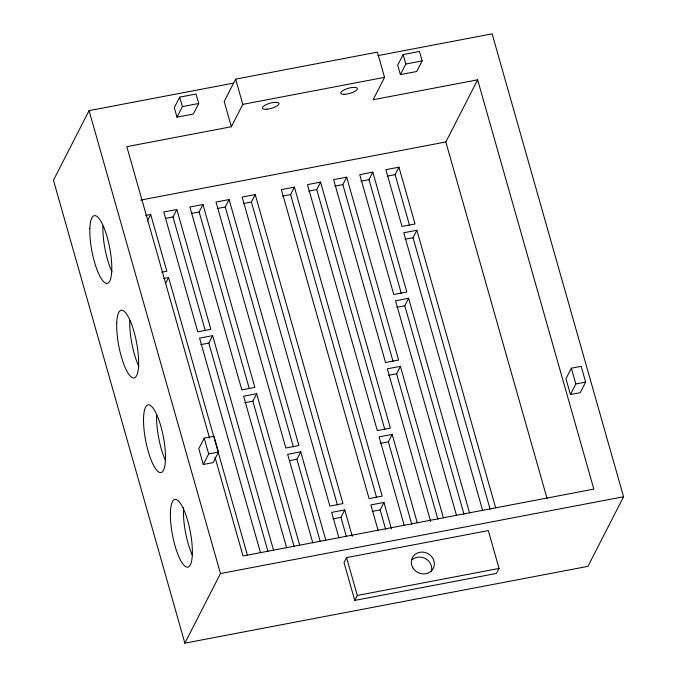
<?xml version="1.0" encoding="UTF-8"?>
<svg xmlns="http://www.w3.org/2000/svg" width="677" height="677" viewBox="0 0 677 677"><rect width="100%" height="100%" fill="white"/><g stroke="black" fill="none" stroke-linecap="round" stroke-linejoin="round"><path stroke-width="1.02" d="M233.455 83.127L89.059 110.639L53.441 180.243L184.872 643.15L587.941 566.361L623.559 496.757L492.128 33.85L377.859 55.624M179.701 97.133L174.302 107.694L176.985 117.155L193.317 114.041L198.725 103.479L196.034 94.018L179.701 97.133L182.392 106.594L176.985 117.155M147.358 221.007L150.7 214.482L145.673 215.438M215.066 457.44L243.035 555.961L593.847 489.124L477.64 79.818L373.112 99.731L384.561 77.364L377.402 52.137L235.638 79.141L224.189 101.516L231.356 126.743L126.827 146.655L209.582 438.146M205.3 330.689L173.007 216.962L176.824 209.498L163.758 211.994L197.786 331.815L210.852 329.327L176.824 209.498M231.356 126.743L242.798 104.368L235.638 79.141M249.339 388.776L199.14 211.977L202.956 204.522L189.89 207.01L241.816 389.91L254.882 387.413L202.956 204.522M165.738 283.138L168.598 277.545L163.58 278.501M293.378 446.862L225.272 207.001L229.088 199.546L216.022 202.034L285.855 447.996L298.921 445.508L229.088 199.546M337.408 504.949L251.404 202.025L255.221 194.57L242.154 197.058L329.894 506.083L342.96 503.595L255.221 194.57M268.024 551.62L208.821 343.095L212.637 335.631L199.571 338.128L260.51 552.754M376.607 497.485L290.602 194.553L294.419 187.097L281.353 189.585L369.092 498.619L382.158 496.123L294.419 187.097M384.832 429.438L316.734 189.577L320.551 182.121L307.485 184.609L377.317 430.572L390.384 428.084L320.551 182.121M204.217 438.146L198.81 448.707L203.286 464.481L213.086 462.611L218.493 452.05L214.017 436.276L204.217 438.146L208.694 453.912L203.286 464.481M403.128 54.566L397.721 65.136L400.403 74.588L416.736 71.483L422.143 60.913L419.461 51.452L403.128 54.566L405.811 64.027L400.403 74.588M393.058 361.4L342.867 184.601L346.683 177.146L333.617 179.633L385.543 362.525L398.609 360.037L346.683 177.146M294.156 546.644L252.859 401.182L256.676 393.726L243.61 396.214L286.642 547.778M401.283 293.353L368.999 179.625L372.815 172.161L359.749 174.658L393.769 294.478L406.835 291.99L372.815 172.161M409.517 225.323L395.131 174.641L398.948 167.185L385.882 169.673L401.994 226.44L415.06 223.943L398.948 167.185M184.872 643.15L220.482 573.546L89.059 110.639M547.05 498.458L445.838 141.967L477.64 79.818M320.289 541.659L296.898 459.268L300.715 451.813L287.649 454.301L312.774 542.802M490.14 509.307L413.029 237.712L416.846 230.256L403.78 232.744L482.625 510.441M464.007 514.283L404.804 305.759L408.62 298.295L395.554 300.791L456.493 515.417M437.884 519.259L396.578 373.797L400.395 366.342L387.329 368.83L430.648 521.408M346.421 536.683L340.937 517.355L344.745 509.899L331.688 512.387L338.906 537.817M411.751 524.235L388.353 441.844L392.169 434.389L379.103 436.877L404.228 525.377M346.565 557.603L344.018 562.579L354.756 600.414L496.52 573.411L499.067 568.443L488.32 530.599L346.565 557.603L357.304 595.447L354.756 600.414M385.619 529.219L380.127 509.891L383.944 502.436L370.878 504.924L378.104 530.353M571.363 368.203L565.955 378.765L570.432 394.53L580.231 392.668L585.639 382.099L581.162 366.333L571.363 368.203L575.839 383.969L570.432 394.53M182.392 106.594L198.725 103.479M405.811 64.027L422.143 60.913M242.798 104.368L384.561 77.364M140.698 200.096L445.838 141.967M165.975 218.299L173.007 216.962M191.1 213.509L199.14 211.977M217.232 208.533L225.272 207.001M243.365 203.557L251.404 202.025M282.563 196.085L290.602 194.553M308.695 191.109L316.734 189.577M334.827 186.133L342.867 184.601M360.959 181.157L368.999 179.625M387.083 176.172L395.131 174.641M161.786 272.196L166.813 271.24L150.7 214.482M404.99 239.243L413.029 237.712M200.781 344.627L208.821 343.095M396.764 307.29L404.804 305.759M244.82 402.713L252.859 401.182M388.539 375.329L396.578 373.797M208.694 453.912L218.493 452.05M575.839 383.969L585.639 382.099M289.858 460.605L296.898 459.268M380.313 443.376L388.353 441.844M332.889 518.887L340.937 517.355M372.088 511.423L380.127 509.891M220.482 573.546L623.559 496.757M357.304 595.447L499.067 568.443M416.846 230.256L495.691 507.953M408.62 298.295L469.559 512.929M400.395 366.342L443.427 517.905M392.169 434.389L417.294 522.881M383.944 502.436L391.458 528.881M344.745 509.899L352.26 536.345M300.715 451.813L325.84 540.305M256.676 393.726L299.708 545.29M212.637 335.631L273.576 550.266M168.598 277.545L247.443 555.242M112.018 271.9A34.459 9.046 79.2 0 1 102.929 225.915M138.878 366.494A34.459 9.046 79.2 0 1 129.781 320.517M165.323 460.216A34.459 9.046 79.2 0 1 156.641 415.119M192.59 555.699A34.459 9.046 79.2 0 1 183.628 507.488M412.081 559.769A11.721 10.714 27.1 0 1 425.968 558.914A11.721 10.714 27.1 0 1 431.41 571.523M89.863 228.403A34.459 9.046 79.2 0 0 105.367 283.02A34.459 9.046 79.2 0 0 107.152 237.068A34.459 9.046 79.2 0 0 89.863 228.403M116.715 323.005A34.459 9.046 79.2 0 0 132.227 377.622A34.459 9.046 79.2 0 0 134.012 331.671A34.459 9.046 79.2 0 0 116.715 323.005M143.575 417.607A34.459 9.046 79.2 0 0 159.087 472.224A34.459 9.046 79.2 0 0 160.872 426.273A34.459 9.046 79.2 0 0 143.575 417.607M170.435 512.21A34.459 9.046 79.2 0 0 185.938 566.827A34.459 9.046 79.2 0 0 187.732 520.875A34.459 9.046 79.2 0 0 170.435 512.21M267.017 109.192A8.615 2.657 -15.9 0 0 278.966 103.488A8.615 2.657 -15.9 0 0 266.019 104.698A8.615 2.657 -15.9 0 0 267.017 109.192M344.178 94.331A8.615 2.657 -15.9 0 0 357.338 89.034A8.615 2.657 -15.9 0 0 345.676 89.203A8.615 2.657 -15.9 0 0 344.178 94.331M412.877 567.842A11.721 10.714 27.1 0 0 432.823 569.112A11.721 10.714 27.1 0 0 422.744 552.119A11.721 10.714 27.1 0 0 412.877 567.842"/></g></svg>
